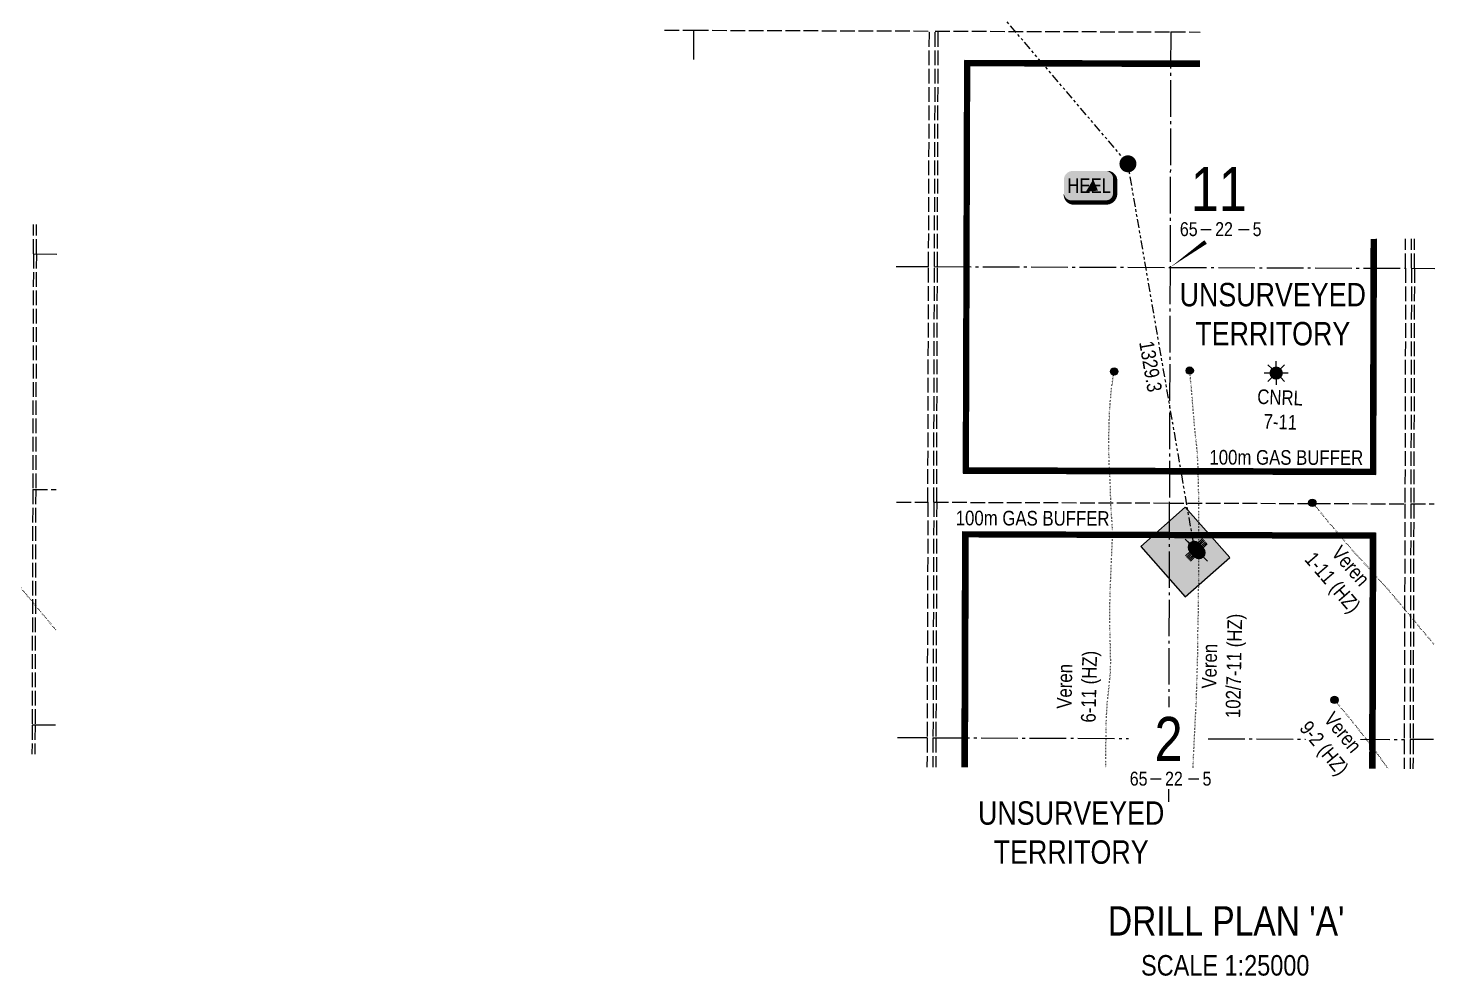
# Model space of a CAD drawing. Extents: x 481150 to 519818, y 6045091 to 6055068.
# Drawn here: x 495644 to 500446, y 6049049 to 6052284 of the extents above; entities that cross this region are included whole.
import ezdxf
from ezdxf.enums import TextEntityAlignment as Align

# ---------------------------------------------------------------- set-up
doc = ezdxf.new("R2010")
doc.units = 0
doc.header["$LTSCALE"] = 5
doc.header["$PDSIZE"] = 0.5
for name, pattern in [('foc-DOT', [1, 0.2, -0.8]), ('foc-DRILLPATH', [14.75, 6, -1.75, 1.75, -1.75, 1.75, -1.75]), ('foc-QUARTERLINE', [33, 25, -3, 2, -3]), ('foc-UNSURVEYED', [12.5, 10, -2.5])]:
    doc.linetypes.add(name, pattern=pattern)
for name, color, linetype in [('10', 1, 'Continuous'), ('9', 3, 'Continuous'), ('ABADATA-DRILL', 8, 'foc-DOT'), ('ABADATA-DRILL-T', 8, 'Continuous'), ('AS-DRILL-T', 8, 'Continuous'), ('AS-TARGET-GAS', 182, 'Continuous'), ('AS-TARGET-GAS-H', 181, 'Continuous'), ('C-WS-S', 8, 'Continuous'), ('DETAIL-T', 7, 'Continuous'), ('DRILL-T', 8, 'Continuous'), ('L-BD', 7, 'Continuous'), ('L-MON', 1, 'Continuous'), ('L-QSEC', 8, 'foc-QUARTERLINE'), ('L-SECLBL', 7, 'Continuous'), ('L-UNS-T', 3, 'Continuous'), ('L-USEC', 7, 'foc-UNSURVEYED'), ('P-PDRILLPATH', 12, 'foc-DRILLPATH'), ('P-PROPOSED', 10, 'Continuous'), ('P-PROPOSED-H', 21, 'Continuous')]:
    doc.layers.add(name, color=color, linetype=linetype)
doc.styles.add('80', font='ARIALN.TTF', dxfattribs={"height": 10})
doc.styles.add('80CG', font='ARIALN.TTF', dxfattribs={"height": 10})
doc.styles.add('80L', font='ARIALN.TTF', dxfattribs={"height": 10})
doc.styles.add('SIMPLEX', font='ARIALN.TTF')

# ---------------------------------------------------------------- blocks, each defined once
blk = doc.blocks.new('L-SECLBL')
at = {"layer": '9', "color": 7}
for p, q in [((-5.08, -27.83), (-12.29, -27.83)), ((20.7, -27.83), (13.5, -27.83))]:
    blk.add_line(p, q, dxfattribs=at)
at = {"layer": '10', "color": 2, "style": 'SIMPLEX'}
blk.add_attdef('SEC', text='', height=30, dxfattribs=at).set_placement((0, 0), align=Align.MIDDLE)
at = {"layer": '10', "color": 5, "style": '80L'}
blk.add_attdef('TWP', text='', height=9.5, dxfattribs=at).set_placement((-14.43, -27.37), align=Align.MIDDLE_RIGHT)
blk.add_attdef('RGE', text='', height=9.5, dxfattribs=at).set_placement((3.62, -27.37), align=Align.MIDDLE_CENTER)
blk.add_attdef('MER', text='', height=9.5, dxfattribs=at).set_placement((23.17, -27.37), align=Align.MIDDLE_LEFT)
blk = doc.blocks.new('BH-Existing')
at = {"layer": 'AS-DRILL-T'}
h = blk.add_hatch(color=256, dxfattribs=at)
h.dxf.hatch_style = 1
edge = h.paths.add_edge_path()
edge.add_arc((0, 0), 0.5, 0, 360)
blk.add_circle((0, 0), 0.5, dxfattribs=at)
blk = doc.blocks.new('GAS')
h = blk.add_hatch(color=255)
h.dxf.hatch_style = 1
edge = h.paths.add_edge_path()
edge.add_arc((0, 0), 0.9, 0, 360)
for p, q in [((-0.81, 0), (-1.62, 0)), ((-0.57, 0.57), (-1.14, 1.14)), ((0, 0.81), (0, 1.62)), ((0.57, 0.57), (1.14, 1.14)), ((1.62, 0), (0.81, 0)), ((-0.57, -0.57), (-1.14, -1.14)), ((0, -0.81), (0, -1.62)), ((1.14, -1.14), (0.57, -0.57))]:
    blk.add_line(p, q)
blk.add_circle((0, 0), 0.8)
blk = doc.blocks.new('WC')
at = {"layer": 'L-MON'}
h = blk.add_hatch(color=255, dxfattribs=at)
h.dxf.hatch_style = 1
edge = h.paths.add_edge_path()
edge.add_arc((0, 0), 0.9, 0, 360)
at = {"layer": 'L-MON', "color": 240, "flags": 128}
for points in [[(-0.62, 0.5), (-1.23, 1.12)], [(0.52, 0.61), (1.13, 1.21)], [(-1.18, -1.18), (-0.56, -0.57)], [(1.16, -1.18), (0.56, -0.57)]]:
    blk.add_lwpolyline(points, dxfattribs=at)
at = {"layer": 'L-MON', "color": 240}
for radius in [0.8, 0.373]:
    blk.add_circle((0, 0), radius, dxfattribs=at)
blk = doc.blocks.new('*U373')
h = blk.add_hatch(color=254)
edge = h.paths.add_edge_path()
edge.add_line((-11.5, -11.5), (11.5, -11.5))
edge.add_arc((11.5, -5.5), 6, 270, 360)
edge.add_line((17.5, -5.5), (17.5, 4))
edge.add_arc((11.5, 4), 6, 0, 90)
edge.add_line((11.5, 10), (-11.5, 10))
edge.add_arc((-11.5, 4), 6, 90, 180)
edge.add_line((-17.5, 4), (-17.5, -5.5))
edge.add_arc((-11.5, -5.5), 6, 180, 270)
at = {"color": 1, "flags": 128}
blk.add_lwpolyline([(-11.5, -11.5, 3, 3, 0), (11.5, -11.5, 3, 3, 0.414214), (17.5, -5.5, 3, 3, 0), (17.5, 4, 3, 0, 0.414214), (11.5, 10, 0, 0, 0), (-11.5, 10, 0, 0, 0.414214), (-17.5, 4, 0, 0, 0), (-17.5, -5.5, 0, 3, 0.414214)], format="xyseb", close=True, dxfattribs=at)
blk.add_lwpolyline([(5.78, -3.39, 0, 10, 0), (0, 0, 5, 5, 0)], format="xyseb", dxfattribs=at)
at = {"color": 1, "style": '80'}
blk.add_attdef('ENTER_TEXT_001', (-35.99, -5), '', height=10, dxfattribs=at)
blk = doc.blocks.new('plbh')
at = {"layer": 'L-MON'}
h = blk.add_hatch(color=255, dxfattribs=at)
h.dxf.hatch_style = 1
edge = h.paths.add_edge_path()
edge.add_arc((0, 0), 1.16, 0, 360)
h = blk.add_hatch(color=256, dxfattribs=at)
h.dxf.hatch_style = 1
h.paths.add_polyline_path([(-0.96, 0, 1), (0.96, 0, 1)])
h.paths.add_polyline_path([(0.91, 0, -1), (-0.91, 0, -1)], flags=16)
h.paths.add_polyline_path([(0.45, 0, -1), (-0.45, 0, -1)], flags=0)
h = blk.add_hatch(color=256, dxfattribs=at)
h.dxf.hatch_style = 1
h.paths.add_polyline_path([(-0.45, 0, 1), (0.45, 0, 1)])
h.paths.add_polyline_path([(0.4, 0, -1), (-0.4, 0, -1)], flags=16)
at = {"layer": 'L-MON', "color": 240}
for radius in [0.96, 0.91, 0.45, 0.4]:
    blk.add_circle((0, 0), radius, dxfattribs=at)

msp = doc.modelspace()

# ---------------------------------------------------------------- hatches: boundary and pattern name
at = {"layer": 'P-PROPOSED-H'}
h = msp.add_hatch(color=256, dxfattribs=at)
h.dxf.hatch_style = 1
h.paths.add_polyline_path([(499594.011, 6050342.686), (499746.099, 6050477.09), (499594.363, 6050648.792), (499442.274, 6050514.388)])

# ---------------------------------------------------------------- linework, layer by layer
at = {"layer": 'ABADATA-DRILL', "flags": 128}
for points in [[(499323.463, 6049759.545), (499323.263, 6049775.565), (499323.24, 6049804.706), (499323.426, 6049833.335), (499323.833, 6049862.264), (499324.27, 6049891.243), (499324.817, 6049920.211), (499326.043, 6049948.808), (499327.881, 6049978.083), (499330.607, 6050006.725), (499333.943, 6050035.405), (499336.849, 6050063.946), (499339.065, 6050092.66), (499339.713, 6050121.848), (499339.149, 6050150.61), (499338.432, 6050178.102), (499337.874, 6050202.074), (499337.101, 6050230.976), (499336.808, 6050259.947), (499336.894, 6050288.757), (499337.022, 6050317.977), (499337.641, 6050347.515), (499338.576, 6050375.832), (499339.752, 6050404.529), (499340.879, 6050433.336), (499341.995, 6050462.183), (499343.241, 6050490.749), (499344.748, 6050519.585), (499345.894, 6050548.381), (499345.611, 6050577.262), (499343.698, 6050606.178), (499341.504, 6050634.875), (499340.121, 6050663.699), (499339.318, 6050692.742), (499338.754, 6050721.304), (499337.202, 6050750.599), (499335.329, 6050779.584), (499334.137, 6050808.808), (499333.612, 6050837.21), (499333.539, 6050866.34), (499333.686, 6050895.15), (499334.173, 6050924.029), (499334.97, 6050953.156), (499336.486, 6050981.892), (499338.453, 6051010.726), (499341.02, 6051039.569), (499344.406, 6051068.378), (499348.702, 6051097.016), (499351.388, 6051112.118)], [(499620.842, 6049758.533), (499622.064, 6049785.921), (499623.33, 6049814.608), (499624.707, 6049843.504), (499626.194, 6049872.699), (499627.541, 6049901.655), (499628.958, 6049930.571), (499630.704, 6049959.226), (499632.18, 6049987.822), (499632.987, 6050016.82), (499633.732, 6050045.078), (499634.651, 6050074.795), (499635.528, 6050103.642), (499636.427, 6050133.33), (499636.901, 6050161.158), (499636.959, 6050190.459), (499637.234, 6050218.918), (499638.022, 6050248.186), (499638.79, 6050277.534), (499639.047, 6050306.243), (499639.172, 6050334.703), (499639.69, 6050363.801), (499640.317, 6050392.819), (499640.604, 6050421.809), (499640.871, 6050450.648), (499641.027, 6050479.488), (499640.863, 6050508.168), (499640.881, 6050537.328), (499640.828, 6050566.179), (499640.684, 6050594.909), (499640.821, 6050623.859), (499640.638, 6050653.01), (499640.255, 6050681.791), (499639.693, 6050710.963), (499639.069, 6050739.675), (499638.406, 6050768.587), (499637.342, 6050797.481), (499635.919, 6050826.345), (499633.556, 6050855.182), (499630.241, 6050883.532), (499627.088, 6050912.412), (499624.605, 6050941.31), (499622.16, 6050969.927), (499619.747, 6050998.805), (499617.474, 6051027.771), (499614.97, 6051056.229), (499612.196, 6051084.958), (499610.937, 6051098.472), (499609.417, 6051115.066)], [(495738.67, 6050230.238), (495731.911, 6050238.402), (495713.503, 6050260.446), (495695.085, 6050282.49), (495676.737, 6050304.494), (495658.589, 6050326.327), (495640.312, 6050348.5), (495621.704, 6050370.415), (495603.126, 6050392.429), (495584.809, 6050414.732), (495565.559, 6050435.868), (495546.029, 6050457.005), (495527.661, 6050478.678), (495488.62, 6050520.691), (495468.91, 6050541.488), (495450.271, 6050563.092), (495431.853, 6050584.996), (495413.565, 6050607.03), (495394.947, 6050628.874), (495376.359, 6050650.788), (495358.231, 6050672.931), (495341.14, 6050693.202), (495324.066, 6050712.813)], [(500442.477, 6050181.148), (500435.717, 6050189.313), (500417.31, 6050211.357), (500398.892, 6050233.401), (500380.544, 6050255.404), (500362.396, 6050277.237), (500344.119, 6050299.411), (500325.51, 6050321.325), (500306.933, 6050343.339), (500288.616, 6050365.643), (500269.366, 6050386.779), (500249.836, 6050407.915), (500231.467, 6050429.589), (500192.427, 6050471.602), (500172.716, 6050492.399), (500154.077, 6050514.003), (500135.66, 6050535.907), (500117.372, 6050557.94), (500098.754, 6050579.784), (500080.166, 6050601.699), (500062.038, 6050623.842), (500044.946, 6050644.113), (500027.873, 6050663.723)]]:
    msp.add_lwpolyline(points, dxfattribs=at)
at = {"layer": 'ABADATA-DRILL'}
for p in [(499351.391, 6051112.169), (499609.444, 6051115.049)]:
    msp.add_point(p, dxfattribs=at)
at = {"layer": 'AS-TARGET-GAS', "flags": 128}
msp.add_lwpolyline([(499644.252, 6052171.163), (498840.423, 6052173.917), (498835.881, 6050765.353), (500244.221, 6050760.551), (500246.521, 6051564.723)], dxfattribs=at)
at = {"layer": 'AS-TARGET-GAS-H', "const_width": 19.991, "flags": 128}
for points in [[(499644.218, 6052161.167), (498850.386, 6052163.887), (498845.909, 6050775.314), (500234.254, 6050770.581), (500236.526, 6051564.752)], [(498842.641, 6049761.18), (498845.2, 6050555.416), (500233.625, 6050550.679), (500231.352, 6049756.398)]]:
    msp.add_lwpolyline(points, dxfattribs=at)
at = {"layer": 'L-QSEC'}
for p, q in [((497916.298, 6052177.086), (497916.636, 6052277.04)), ((499544.64, 6052271.46), (499542.194, 6051467.23)), ((495662.491, 6051513.462), (495742.338, 6051513.03)), ((498607.092, 6051470.424), (498718.089, 6051470.045)), ((498738.197, 6051469.98), (499542.194, 6051467.23)), ((499542.194, 6051467.23), (499539.747, 6050662.996)), ((499542.194, 6051467.23), (500346.19, 6051464.481)), ((500366.298, 6051464.372), (500446.144, 6051463.94)), ((499539.747, 6050662.996), (499537.692, 6049966.107)), ((495737.794, 6049904.727), (495657.899, 6049905.077)), ((498712.905, 6049861.569), (498612.183, 6049861.912)), ((498733.011, 6049861.5), (499400.025, 6049859.232)), ((499672.711, 6049858.305), (500341.589, 6049856.03)), ((500441.601, 6049855.638), (500361.706, 6049855.988)), ((499536.861, 6049685.595), (499536.732, 6049642.393))]:
    msp.add_line(p, q, dxfattribs=at)
at = {"layer": 'L-SECLBL', "flags": 128}
msp.add_lwpolyline([(499542.194, 6051467.23, 0, 14.993, 0), (499663.623, 6051554.222, 14.993, 14.993, 0)], format="xyseb", dxfattribs=at)
at = {"layer": 'L-USEC'}
for p, q in [((497816.682, 6052277.383), (497916.636, 6052277.04)), ((497916.636, 6052277.04), (498720.682, 6052274.284)), ((498718.089, 6051470.045), (498720.682, 6052274.284)), ((498720.682, 6052274.284), (498720.682, 6052274.279)), ((498738.197, 6051469.98), (498740.79, 6052274.219)), ((498740.79, 6052274.107), (499544.64, 6052271.297)), ((498748.255, 6051469.947), (498750.849, 6052274.186)), ((499544.64, 6052271.297), (499644.594, 6052270.947)), ((495662.491, 6051513.513), (495662.777, 6051613.458)), ((495672.55, 6051513.484), (495672.836, 6051613.424)), ((500346.19, 6051464.481), (500346.476, 6051564.437)), ((500366.298, 6051464.424), (500366.584, 6051564.369)), ((500376.357, 6051464.395), (500376.643, 6051564.334)), ((495662.491, 6051513.513), (495660.2, 6050709.287)), ((495672.55, 6051513.484), (495670.25, 6050709.258)), ((498715.498, 6050665.807), (498718.089, 6051470.045)), ((498735.604, 6050665.742), (498738.197, 6051469.98)), ((498745.668, 6050665.71), (498748.255, 6051469.947)), ((500346.19, 6051464.481), (500343.89, 6050660.255)), ((500366.298, 6051464.424), (500364.007, 6050660.198)), ((500376.357, 6051464.395), (500374.057, 6050660.169)), ((495660.2, 6050709.287), (495657.899, 6049905.062)), ((495660.2, 6050709.247), (495740.082, 6050708.858)), ((495670.264, 6050709.258), (495667.962, 6049905.033)), ((498608.462, 6050666.172), (498715.498, 6050665.807)), ((498715.498, 6050665.807), (498712.905, 6049861.569)), ((498735.604, 6050665.742), (498733.011, 6049861.504)), ((498735.604, 6050665.738), (499539.747, 6050662.996)), ((498745.668, 6050665.71), (498743.076, 6049861.471)), ((499539.747, 6050662.996), (500343.89, 6050660.255)), ((500343.89, 6050660.255), (500341.589, 6049856.03)), ((500364.007, 6050660.197), (500361.705, 6049855.972)), ((500364.007, 6050660.157), (500443.889, 6050659.768)), ((500374.07, 6050660.169), (500371.769, 6049855.944)), ((495657.899, 6049905.062), (495657.613, 6049805.104)), ((495667.962, 6049905.033), (495667.676, 6049805.07)), ((498712.905, 6049861.569), (498712.583, 6049761.622)), ((498733.011, 6049861.504), (498732.69, 6049761.554)), ((498743.071, 6049861.472), (498742.749, 6049761.52)), ((500341.589, 6049856.03), (500341.303, 6049756.083)), ((500361.705, 6049855.972), (500361.42, 6049756.015)), ((500371.769, 6049855.944), (500371.483, 6049755.98))]:
    msp.add_line(p, q, dxfattribs=at)
at = {"layer": 'P-PDRILLPATH', "flags": 128}
msp.add_lwpolyline([(499624.826, 6050511.837), (499398.484, 6051820.986), (496948.408, 6054697.926)], dxfattribs=at)
at = {"layer": 'P-PROPOSED', "flags": 128}
msp.add_lwpolyline([(499594.011, 6050342.686), (499746.099, 6050477.09), (499594.363, 6050648.792), (499442.274, 6050514.388)], close=True, dxfattribs=at)

# ---------------------------------------------------------------- block references
at = {"layer": 'AS-DRILL-T', "xscale": 24.98889499999998, "yscale": 24.98889499999998, "zscale": 24.98889499999998}
for p in [(499609.444, 6051115.049), (499351.391, 6051112.169), (500027.873, 6050663.723)]:
    msp.add_blockref('BH-Existing', p, dxfattribs=at)
at = {"layer": 'C-WS-S', "xscale": 24.98889499999998, "yscale": 24.98889499999998, "zscale": 24.98889499999998}
msp.add_blockref('GAS', (499904.473, 6051106.483), dxfattribs=at)
at = {"layer": 'L-BD', "linetype": 'Continuous'}
ref = msp.add_blockref('*U373', (499267.252, 6051746.57), dxfattribs=dict(at, xscale=4.997778999999992, yscale=4.997778999999992, zscale=4.997778999999992))
ref.add_attrib('ENTER_TEXT_001', 'HEEL', (499191.365, 6051721.582), dxfattribs={"layer": '0', "color": 1, "height": 49.9778, "style": '80'})
at = {"layer": 'L-MON', "xscale": 24.98889499999998, "yscale": 24.98889499999998, "zscale": 24.98889499999998}
msp.add_blockref('plbh', (499398.484, 6051820.986), dxfattribs=at)
at = {"layer": 'L-MON', "color": 6, "xscale": 24.98889499999998, "yscale": 24.98889499999998, "zscale": 24.98889499999998}
for p in [(499624.826, 6050511.837), (499628.083, 6050508.152), (499631.339, 6050504.467), (499634.595, 6050500.782), (499637.851, 6050497.098), (499641.108, 6050493.413)]:
    msp.add_blockref('WC', p, dxfattribs=at)
at = {"layer": 'L-SECLBL', "xscale": 4.997778999999992, "yscale": 4.997778999999992, "zscale": 4.997778999999992}
for p, values in [((499708.416, 6051734.8), {'SEC': '11', 'TWP': '65', 'RGE': '22', 'MER': '5'}), ((499537.375, 6049858.765), {'SEC': '2', 'TWP': '65', 'RGE': '22', 'MER': '5'})]:
    msp.add_blockref('L-SECLBL', p, dxfattribs=at).add_auto_attribs(values)

# ---------------------------------------------------------------- texts
at = {"layer": 'ABADATA-DRILL-T', "char_height": 49.97779, "attachment_point": 1, "style": '80L'}
for s, width, insert, rotation in [('\\pi46.733;Veren\\P\\pi3.3181;1-11 (HZ)', 241.93409, (500097.524, 6050558.132), 310.785434), ('\\pi102.46;Veren\\P\\pi3.3181;102/7-11 (HZ)', 353.37843, (499648.059, 6049927.692), 88.800008), ('\\pi46.733;Veren\\P\\pi1.2726;6-11 (HZ)', 241.93409, (499154.697, 6049914.568), 88.800008)]:
    msp.add_mtext_dynamic_manual_height_columns(s, width=width, gutter_width=50, heights=[0], dxfattribs=dict(at, insert=insert, rotation=rotation))
at = {"layer": 'AS-TARGET-GAS', "char_height": 49.97779, "attachment_point": 1, "rotation": 359.800544, "style": '80L'}
for insert in [(499676.753, 6050844.357), (498810.816, 6050637.001)]:
    msp.add_mtext_dynamic_manual_height_columns('100m GAS BUFFER', width=524.65293, gutter_width=189.916, heights=[0], dxfattribs=dict(at, insert=insert))
at = {"layer": 'DETAIL-T', "color": 3, "insert": (499123.401, 6049286.297), "char_height": 99.95558, "width": 1206.87567, "attachment_point": 1, "style": '80CG'}
msp.add_mtext("\\pi206.82;DRILL PLAN 'A'\\P\\pi319.82;{\\H0.7x;SCALE 1:25000}", dxfattribs=at)
at = {"layer": 'DRILL-T', "insert": (499901.203, 6051049.2), "char_height": 49.97779, "attachment_point": 1, "rotation": 357.723606, "style": '80L'}
msp.add_mtext_dynamic_manual_height_columns('\\pi-60.169;CNRL\\P\\pi-35.384;7-11', width=30.58436, gutter_width=49.978, heights=[0], dxfattribs=at)
at = {"layer": 'L-BD', "linetype": 'Continuous', "style": '80L'}
msp.add_text('1329.3', height=49.9778, rotation=279.809, dxfattribs=at).set_placement((499476.095, 6051129.429), align=Align.MIDDLE)
at = {"layer": 'L-UNS-T', "color": 3, "char_height": 79.96446, "attachment_point": 5, "style": '80L'}
for insert in [(499892.813, 6051307.204), (499204.702, 6049537.447)]:
    msp.add_mtext_dynamic_manual_height_columns('UNSURVEYED TERRITORY', width=126.41375, gutter_width=47.5, heights=[0], dxfattribs=dict(at, insert=insert))

# ---------------------------------------------------------------- next in the draw order: texts
at = {"layer": 'ABADATA-DRILL-T', "insert": (500083.236, 6049978.758), "char_height": 49.97779, "attachment_point": 1, "rotation": 309.524417, "style": '80L', "bg_fill": 3, "box_fill_scale": 1.1, "bg_fill_color": 256, "bg_fill_transparency": 0}
msp.add_mtext_dynamic_manual_height_columns('\\pi30.813;Veren\\P\\pi1.3919;9-2 (HZ)', width=210.09286, gutter_width=50, heights=[0], dxfattribs=at)

# ---------------------------------------------------------------- next in the draw order: linework, layer by layer
at = {"layer": 'ABADATA-DRILL', "flags": 128}
msp.add_lwpolyline([(500286.827, 6049756.268), (500280.201, 6049764.885), (500263.446, 6049788.195), (500246.651, 6049811.485), (500229.456, 6049834.496), (500212.01, 6049857.217), (500194.252, 6049879.369), (500176.436, 6049901.912), (500158.449, 6049924.345), (500140.122, 6049946.558), (500119.601, 6049971.467), (500103.576, 6049990.655)], dxfattribs=at)
at = {"layer": 'AS-TARGET-GAS', "flags": 128}
msp.add_lwpolyline([(498832.645, 6049761.214), (498835.237, 6050565.446), (500243.649, 6050560.641), (500241.348, 6049756.369)], dxfattribs=at)

# ---------------------------------------------------------------- next in the draw order: block references
at = {"layer": 'AS-DRILL-T', "xscale": 24.98889499999998, "yscale": 24.98889499999998, "zscale": 24.98889499999998}
msp.add_blockref('BH-Existing', (500103.576, 6049990.655), dxfattribs=at)

doc.saveas('drawing.dxf')
